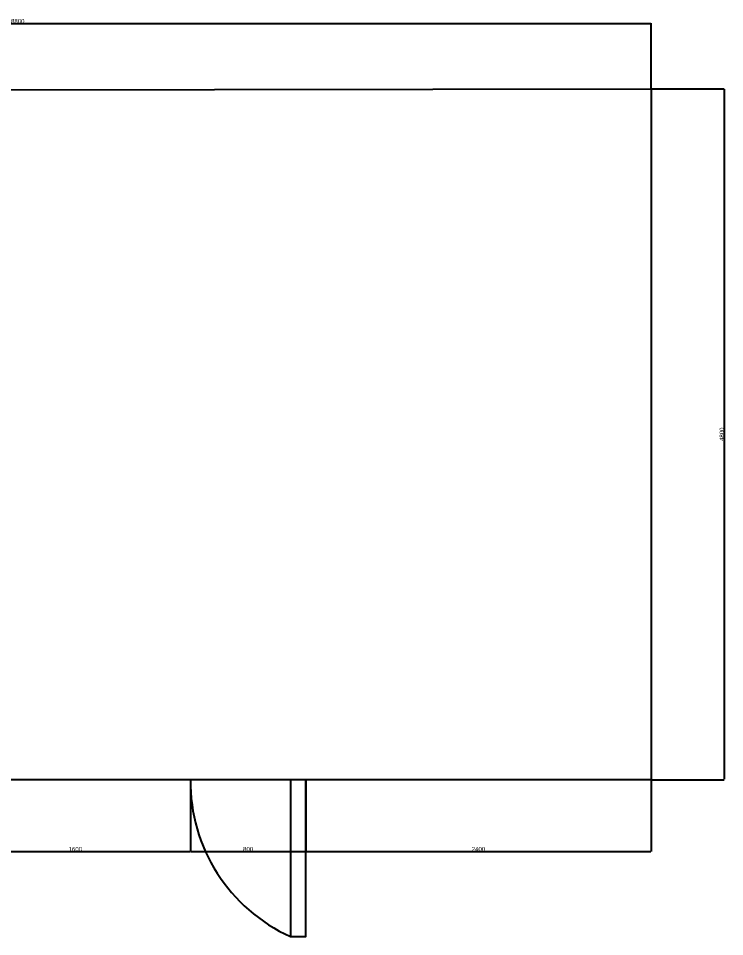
# Model space of a CAD drawing. Header units: millimetres. Extents: x 1761 to 11571, y -2876 to 3504.
# Drawn here: x 6666 to 11571, y -2876 to 3504 of the extents above; entities that cross this region are included whole.
import ezdxf

# ---------------------------------------------------------------- set-up
doc = ezdxf.new("R2010")
doc.units = ezdxf.units.MM
doc.styles.get("Standard").update_dxf_attribs({"font": 'arial.ttf', "height": 30})
doc.dimstyles.new('ISO-25', dxfattribs={"dimtxt": 100, "dimasz": 2.5, "dimexe": 1.25, "dimexo": 0.625, "dimtad": 1, "dimtxsty": 'Standard', "dimcen": 2.5, "dimclrd": 2, "dimclre": 2, "dimclrt": 1, "dimadec": 0, "dimazin": 0, "dimtfac": 1, "dimtmove": 0, "dimatfit": 3, "dimfxl": 0, "dimarcsym": 0})

# ---------------------------------------------------------------- blocks, each defined once
blk = doc.blocks.new('*D2')
at = {"color": 2, "lineweight": -2, "transparency": 16777216}
for p, q in [((7861.7, -1786), (7861.7, -2285)), ((8661.7, -1786), (8661.7, -2285)), ((7864.2, -2283.8), (8659.2, -2283.8))]:
    blk.add_line(p, q, dxfattribs=at)
at = {"color": 2, "transparency": 16777216}
for points in [[(7864.2, -2283.3), (7864.2, -2284.2), (7861.7, -2283.8)], [(8659.2, -2283.3), (8659.2, -2284.2), (8661.7, -2283.8)]]:
    blk.add_solid(points, dxfattribs=at)
at = {"layer": 'Defpoints', "color": 0, "transparency": 16777216}
for p in [(7861.7, -1785.4), (8661.7, -1785.4), (8661.7, -2283.8)]:
    blk.add_point(p, dxfattribs=at)
at = {"color": 1, "transparency": 16777216, "insert": (8261.7, -2267.8), "char_height": 30, "attachment_point": 5}
blk.add_mtext('800', dxfattribs=at)
blk = doc.blocks.new('*D3')
at = {"color": 2, "lineweight": -2, "transparency": 16777216}
for p, q in [((6261.7, -1786), (6261.7, -2285)), ((7861.7, -1786), (7861.7, -2285)), ((6264.2, -2283.8), (7859.2, -2283.8))]:
    blk.add_line(p, q, dxfattribs=at)
at = {"color": 2, "transparency": 16777216}
for points in [[(6264.2, -2283.3), (6264.2, -2284.2), (6261.7, -2283.8)], [(7859.2, -2283.3), (7859.2, -2284.2), (7861.7, -2283.8)]]:
    blk.add_solid(points, dxfattribs=at)
at = {"layer": 'Defpoints', "color": 0, "transparency": 16777216}
for p in [(6261.7, -1785.4), (7861.7, -1785.4), (7861.7, -2283.8)]:
    blk.add_point(p, dxfattribs=at)
at = {"color": 1, "transparency": 16777216, "insert": (7061.7, -2267.8), "char_height": 30, "attachment_point": 5}
blk.add_mtext('1600', dxfattribs=at)
blk = doc.blocks.new('*D4')
at = {"color": 2, "lineweight": -2, "transparency": 16777216}
for p, q in [((8661.7, -1786), (8661.7, -2285)), ((11061.7, -1786), (11061.7, -2285)), ((8664.2, -2283.8), (11059.2, -2283.8))]:
    blk.add_line(p, q, dxfattribs=at)
at = {"color": 2, "transparency": 16777216}
for points in [[(8664.2, -2283.3), (8664.2, -2284.2), (8661.7, -2283.8)], [(11059.2, -2283.3), (11059.2, -2284.2), (11061.7, -2283.8)]]:
    blk.add_solid(points, dxfattribs=at)
at = {"layer": 'Defpoints', "color": 0, "transparency": 16777216}
for p in [(8661.7, -1785.4), (11061.7, -1785.4), (11061.7, -2283.8)]:
    blk.add_point(p, dxfattribs=at)
at = {"color": 1, "transparency": 16777216, "insert": (9861.7, -2267.8), "char_height": 30, "attachment_point": 5}
blk.add_mtext('2400', dxfattribs=at)
blk = doc.blocks.new('*D6')
at = {"color": 2, "lineweight": -2, "transparency": 16777216}
for p, q in [((2261.8, 3002.1), (2261.8, 3469.9)), ((2264.3, 3468.6), (11059.2, 3468.6)), ((11061.7, 3015.2), (11061.7, 3469.9))]:
    blk.add_line(p, q, dxfattribs=at)
at = {"color": 2, "transparency": 16777216}
for points in [[(2264.3, 3469.1), (2264.3, 3468.2), (2261.8, 3468.6)], [(11059.2, 3469.1), (11059.2, 3468.2), (11061.7, 3468.6)]]:
    blk.add_solid(points, dxfattribs=at)
at = {"layer": 'Defpoints', "color": 0, "transparency": 16777216}
for p in [(11061.7, 3468.6), (2261.8, 3001.5), (11061.7, 3014.6)]:
    blk.add_point(p, dxfattribs=at)
at = {"color": 1, "transparency": 16777216, "insert": (6661.7, 3484.6), "char_height": 30, "attachment_point": 5}
blk.add_mtext('8800', dxfattribs=at)
blk = doc.blocks.new('*D7')
at = {"color": 2, "lineweight": -2, "transparency": 16777216}
for p, q in [((11063, 3014.6), (11568.7, 3014.6)), ((11567.5, 3012.1), (11567.5, -1782.9)), ((11062.4, -1785.4), (11568.7, -1785.4))]:
    blk.add_line(p, q, dxfattribs=at)
at = {"color": 2, "transparency": 16777216}
for points in [[(11567.1, 3012.1), (11567.9, 3012.1), (11567.5, 3014.6)], [(11567.1, -1782.9), (11567.9, -1782.9), (11567.5, -1785.4)]]:
    blk.add_solid(points, dxfattribs=at)
at = {"layer": 'Defpoints', "color": 0, "transparency": 16777216}
for p in [(11062.4, 3014.6), (11061.7, -1785.4), (11567.5, -1785.4)]:
    blk.add_point(p, dxfattribs=at)
at = {"color": 1, "transparency": 16777216, "insert": (11551.6, 614.6), "char_height": 30, "attachment_point": 5, "rotation": 90}
blk.add_mtext('4800', dxfattribs=at)

msp = doc.modelspace()

# ---------------------------------------------------------------- linework, layer by layer
at = {"color": 255}
for p, q in [((2261.752, 3001.473), (11061.742, 3014.58)), ((11061.742, 3014.58), (11061.742, -1785.42)), ((7861.742, -1785.42), (6261.742, -1785.42)), ((8661.742, -1785.42), (7861.742, -1785.42)), ((11061.742, -1785.42), (8661.742, -1785.42))]:
    msp.add_line(p, q, dxfattribs=at)
msp.add_lwpolyline([(8661.742, -1785.42), (8556.798, -1785.42), (8556.798, -2875.927), (8661.742, -2875.927)], close=True, dxfattribs=at)
msp.add_arc((9040.444, -1800.908), 1178.804, 179.2471791, 245.7772159, dxfattribs=at)

# ---------------------------------------------------------------- dimensions: what is measured, and where the dimension line sits
dim = msp.add_linear_dim(base=(11061.742, 3468.641), p1=(2261.752, 3001.473), p2=(11061.742, 3014.58), text='8800', dimstyle='ISO-25', override={"dimtxt": 200}, dxfattribs=at)
dim.commit()
dim.dimension.update_dxf_attribs({"geometry": '*D6', "text_midpoint": (6661.747, 3484.584)})
dim = msp.add_linear_dim(base=(11567.499, -1785.42), p1=(11062.418, 3014.581), p2=(11061.742, -1785.42), angle=90, dimstyle='ISO-25', override={"dimtxt": 200}, dxfattribs=at)
dim.commit()
dim.dimension.update_dxf_attribs({"geometry": '*D7', "text_midpoint": (11551.557, 614.58)})
for base, p1, p2, picture, middle in [((7861.742, -2283.754), (6261.742, -1785.42), (7861.742, -1785.42), '*D3', (7061.742, -2267.812)), ((8661.742, -2283.754), (7861.742, -1785.42), (8661.742, -1785.42), '*D2', (8261.742, -2267.812)), ((11061.742, -2283.754), (8661.742, -1785.42), (11061.742, -1785.42), '*D4', (9861.742, -2267.812))]:
    dim = msp.add_linear_dim(base=base, p1=p1, p2=p2, dimstyle='ISO-25', override={"dimtxt": 200}, dxfattribs=at)
    dim.commit()
    dim.dimension.update_dxf_attribs({"geometry": picture, "text_midpoint": middle})

doc.saveas('drawing.dxf')
